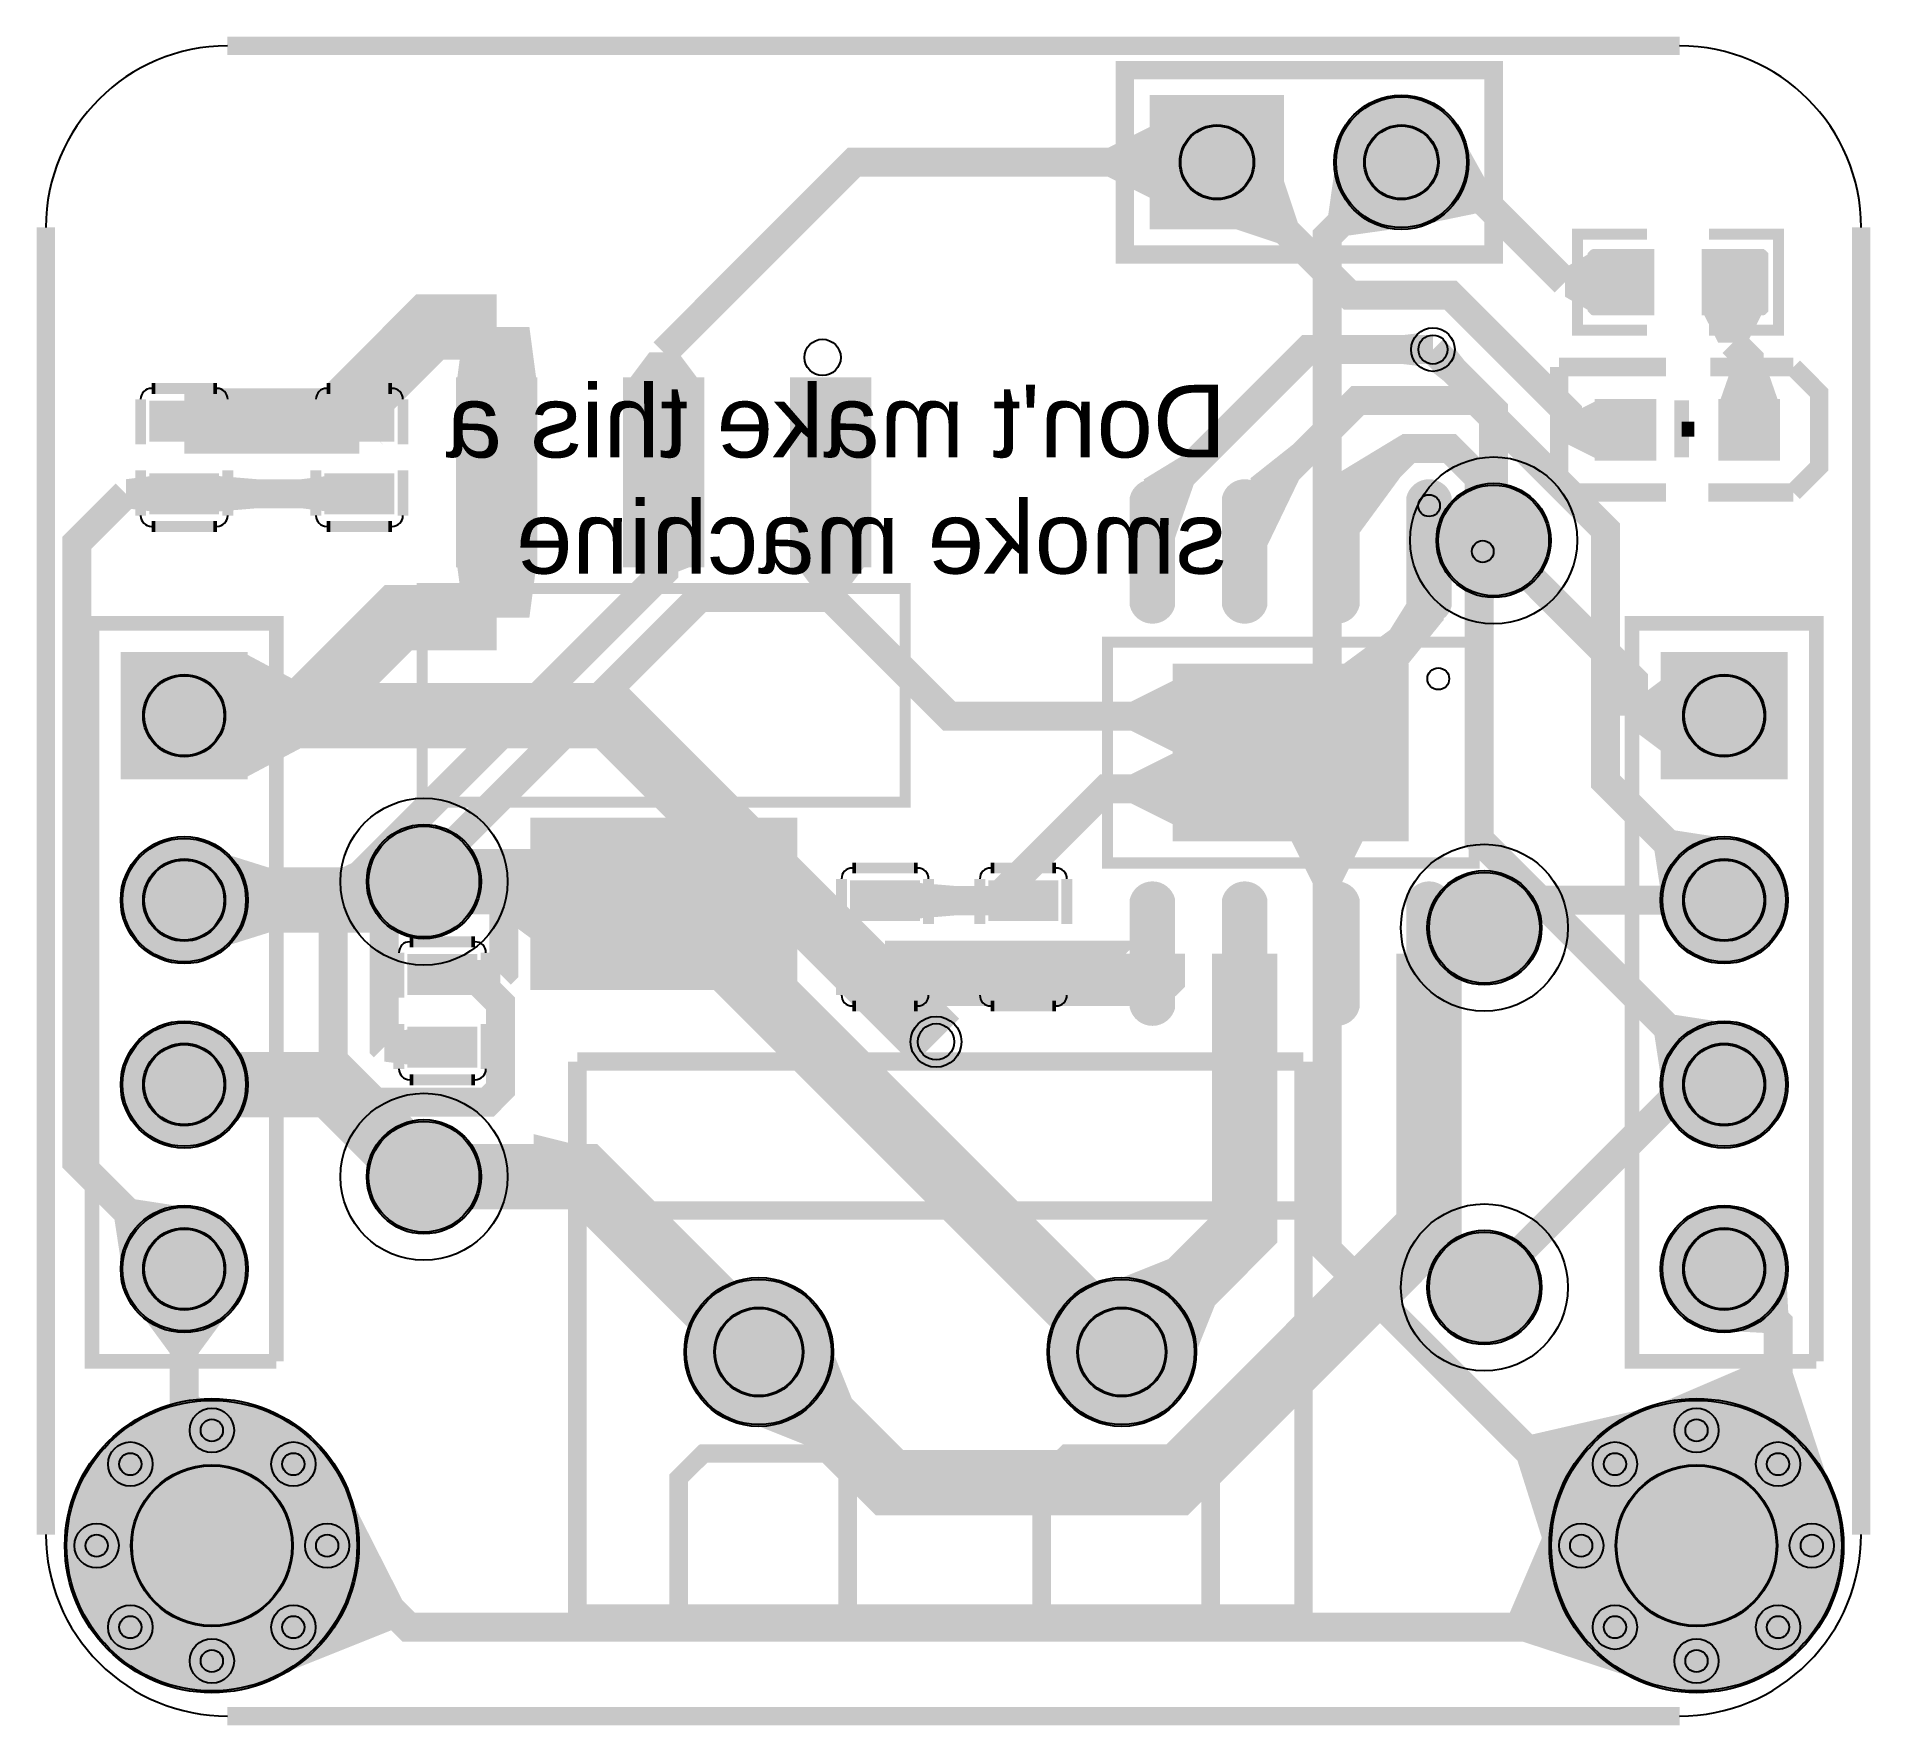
# Model space of a CAD drawing. Header units: millimetres. Extents: x -0.1 to 25.1, y -20.1 to 3.1.
import ezdxf

# ---------------------------------------------------------------- set-up
doc = ezdxf.new("R2010")
doc.units = ezdxf.units.MM
for name, color, linetype, true_color in [('BoardOutLine', 7, 'Continuous', 0xff00ff), ('BottomLayer', 7, 'Continuous', 0x0000ff), ('BottomPasteMaskLayer', 7, 'Continuous', 0x800000), ('BottomSilkLayer', 7, 'Continuous', 0x66cc33), ('BottomSolderMaskLayer', 7, 'Continuous', 0xaa00ff), ('Document', 7, 'Continuous', 0xffffff), ('Hole', 7, 'Continuous', 0x222222), ('Multi-Layer', 7, 'Continuous', 0xc0c0c0), ('TopLayer', 7, 'Continuous', 0xff0000), ('TopPasteMaskLayer', 7, 'Continuous', 0x808080), ('TopSilkLayer', 7, 'Continuous', 0xffcc00), ('TopSolderMaskLayer', 7, 'Continuous', 0x800080)]:
    doc.layers.add(name, color=color, linetype=linetype, true_color=true_color)
doc.styles.get("Standard").update_dxf_attribs({"font": 'arial.ttf'})

msp = doc.modelspace()

# ---------------------------------------------------------------- hatches: boundary and pattern name
at = {"layer": 'BottomLayer'}
for points in [[(17.771, 1.453), (18.725, 0.499), (17.944, 0.389), (17.661, 0.672)], [(19.402, -1.163), (19.084, -1.481), (19.25, -1.612), (19.533, -1.329)], [(19.177, -3.81, 1), (20.701, -3.81, 1)], [(22.264, -6.723), (22.264, -5.723), (21.864, -6.023), (21.864, -6.423)], [(17.416, -6.029), (17.873, -6.029), (17.845, -5.816), (17.445, -5.816)], [(16.416, -6.432), (16.873, -6.432), (16.845, -6.646), (16.445, -6.646)], [(16.416, -7.029), (16.873, -7.029), (16.845, -6.816), (16.445, -6.816)], [(17.416, -7.432), (17.873, -7.432), (17.845, -7.646), (17.445, -7.646)], [(4.445, -8.509, 1), (5.969, -8.509, 1)], [(4.858, -9.187), (4.578, -8.078), (4.088, -8.313), (4.315, -9.213)], [(2.467, -9.4), (2.467, -8.126), (3.062, -8.313), (3.062, -9.213)], [(19.05, -9.144, 1), (20.574, -9.144, 1)], [(4.445, -12.573, 1), (5.969, -12.573, 1)], [(19.05, -14.097, 1), (20.574, -14.097, 1)], [(23.061, -14.691), (23.962, -13.79), (23.997, -14.443), (23.714, -14.726)], [(2.542, -14.405), (1.268, -14.405), (1.705, -15), (2.105, -15)], [(24.645, -17.066), (21.912, -15.829), (23.656, -15.082), (24.056, -15.263)], [(3.507, -16.069), (0.562, -16.639), (1.668, -15.73), (2.142, -15.638)], [(2.305, -15.761), (1.982, -16.084), (1.851, -15.913), (2.134, -15.63)], [(22.33, -15.694), (20.84, -18.298), (20.267, -16.481), (20.472, -16.121)], [(23.627, -16.328), (24.085, -16.328), (24.056, -16.115), (23.656, -16.115)], [(3.713, -16.511), (3.39, -16.834), (3.561, -16.965), (3.844, -16.682)], [(21.629, -16.834), (21.306, -16.511), (21.175, -16.682), (21.458, -16.965)], [(0.934, -16.732), (1.392, -16.732), (1.363, -16.945), (0.963, -16.945)], [(23.627, -16.732), (24.085, -16.732), (24.056, -16.945), (23.656, -16.945)], [(1.002, -17.672), (0.679, -17.349), (0.85, -17.218), (1.133, -17.501)], [(3.645, -17.451), (4.103, -17.451), (4.074, -17.238), (3.674, -17.238)], [(20.916, -17.451), (21.374, -17.451), (21.345, -17.238), (20.945, -17.238)], [(24.34, -17.349), (24.017, -17.672), (23.886, -17.501), (24.169, -17.218)], [(3.645, -17.855), (4.103, -17.855), (4.074, -18.068), (3.674, -18.068)], [(20.916, -17.855), (21.374, -17.855), (21.345, -18.068), (20.945, -18.068)], [(24.092, -17.855), (24.55, -17.855), (24.521, -18.068), (24.121, -18.068)], [(3.713, -18.795), (3.39, -18.472), (3.561, -18.341), (3.844, -18.624)], [(21.629, -18.472), (21.306, -18.795), (21.175, -18.624), (21.458, -18.341)], [(24.16, -18.795), (23.837, -18.472), (24.008, -18.341), (24.291, -18.624)]]:
    msp.add_hatch(color=256, dxfattribs=at).paths.add_polyline_path(points)
at = {"layer": 'BottomPasteMaskLayer'}
for points in [[(19.177, -3.81, 1), (20.701, -3.81, 1)], [(4.445, -8.509, 1), (5.969, -8.509, 1)], [(19.05, -9.144, 1), (20.574, -9.144, 1)], [(4.445, -12.573, 1), (5.969, -12.573, 1)], [(19.05, -14.097, 1), (20.574, -14.097, 1)]]:
    msp.add_hatch(color=256, dxfattribs=at).paths.add_polyline_path(points)
at = {"layer": 'BottomSolderMaskLayer'}
for points in [[(15.204, 2.322), (17.054, 2.322), (17.054, 0.472), (15.204, 0.472)], [(17.744, 1.397, 1), (19.594, 1.397, 1)], [(19.152, -3.81, 1), (20.726, -3.81, 1)], [(2.78, -5.348), (2.78, -7.098), (1.03, -7.098), (1.03, -5.348)], [(23.989, -5.348), (23.989, -7.098), (22.239, -7.098), (22.239, -5.348)], [(4.42, -8.509, 1), (5.994, -8.509, 1)], [(1.03, -8.763, 1), (2.78, -8.763, 1)], [(22.239, -8.763, 1), (23.989, -8.763, 1)], [(19.025, -9.144, 1), (20.599, -9.144, 1)], [(1.03, -11.303, 1), (2.78, -11.303, 1)], [(22.239, -11.303, 1), (23.989, -11.303, 1)], [(4.42, -12.573, 1), (5.994, -12.573, 1)], [(1.03, -13.843, 1), (2.78, -13.843, 1)], [(22.239, -13.843, 1), (23.989, -13.843, 1)], [(19.025, -14.097, 1), (20.599, -14.097, 1)], [(8.794, -14.986, 1), (10.845, -14.986, 1)], [(13.794, -14.986, 1), (15.845, -14.986, 1)], [(0.261, -17.653, 1), (4.311, -17.653, 1)], [(20.708, -17.653, 1), (24.758, -17.653, 1)], [(1.981, -16.065, 1), (2.591, -16.065, 1)], [(22.428, -16.065, 1), (23.038, -16.065, 1)], [(0.858, -16.53, 1), (1.468, -16.53, 1)], [(3.104, -16.53, 1), (3.714, -16.53, 1)], [(21.305, -16.53, 1), (21.915, -16.53, 1)], [(23.551, -16.53, 1), (24.161, -16.53, 1)], [(0.393, -17.653, 1), (1.003, -17.653, 1)], [(3.569, -17.653, 1), (4.179, -17.653, 1)], [(20.84, -17.653, 1), (21.45, -17.653, 1)], [(24.016, -17.653, 1), (24.626, -17.653, 1)], [(0.858, -18.776, 1), (1.468, -18.776, 1)], [(3.104, -18.776, 1), (3.714, -18.776, 1)], [(21.305, -18.776, 1), (21.915, -18.776, 1)], [(23.551, -18.776, 1), (24.161, -18.776, 1)], [(1.981, -19.241, 1), (2.591, -19.241, 1)], [(22.428, -19.241, 1), (23.038, -19.241, 1)]]:
    msp.add_hatch(color=256, dxfattribs=at).paths.add_polyline_path(points)
at = {"layer": 'Document'}
for points in [[(21.67, -2.011), (21.67, -2.671), (21.518, -2.671), (21.518, -2.011)], [(21.946, -2.388), (21.285, -2.388), (21.285, -2.235), (21.946, -2.235)], [(23.799, -2.336), (23.139, -2.336), (23.139, -2.183), (23.799, -2.183)], [(7.319, -12.636), (6.719, -12.786), (6.719, -11.986), (7.319, -12.136)], [(11.089, -18.669), (11.089, -16.637), (10.835, -16.383), (8.93, -16.383), (8.676, -16.637), (8.676, -18.669), (8.803, -18.669), (8.803, -16.764), (9.057, -16.51), (10.708, -16.51), (10.962, -16.764), (10.962, -18.669)], [(16.089, -18.669), (16.089, -16.637), (15.835, -16.383), (13.93, -16.383), (13.676, -16.637), (13.676, -18.669), (13.803, -18.669), (13.803, -16.764), (14.057, -16.51), (15.708, -16.51), (15.962, -16.764), (15.962, -18.669)]]:
    msp.add_hatch(color=256, dxfattribs=at).paths.add_polyline_path(points)
at = {"layer": 'Multi-Layer'}
for points in [[(15.229, 2.297), (17.029, 2.297), (17.029, 0.497), (15.229, 0.497)], [(17.769, 1.397, 1), (19.569, 1.397, 1)], [(2.755, -5.373), (2.755, -7.073), (1.055, -7.073), (1.055, -5.373)], [(23.964, -5.373), (23.964, -7.073), (22.264, -7.073), (22.264, -5.373)], [(1.055, -8.763, 1), (2.755, -8.763, 1)], [(22.264, -8.763, 1), (23.964, -8.763, 1)], [(1.055, -11.303, 1), (2.755, -11.303, 1)], [(22.264, -11.303, 1), (23.964, -11.303, 1)], [(1.055, -13.843, 1), (2.755, -13.843, 1)], [(22.264, -13.843, 1), (23.964, -13.843, 1)], [(8.819, -14.986, 1), (10.819, -14.986, 1)], [(13.819, -14.986, 1), (15.819, -14.986, 1)], [(0.286, -17.653, 1), (4.286, -17.653, 1)], [(20.733, -17.653, 1), (24.733, -17.653, 1)], [(1.981, -16.065, 1), (2.591, -16.065, 1)], [(22.428, -16.065, 1), (23.038, -16.065, 1)], [(0.858, -16.53, 1), (1.468, -16.53, 1)], [(3.104, -16.53, 1), (3.714, -16.53, 1)], [(21.305, -16.53, 1), (21.915, -16.53, 1)], [(23.551, -16.53, 1), (24.161, -16.53, 1)], [(0.393, -17.653, 1), (1.003, -17.653, 1)], [(3.569, -17.653, 1), (4.179, -17.653, 1)], [(20.84, -17.653, 1), (21.45, -17.653, 1)], [(24.016, -17.653, 1), (24.626, -17.653, 1)], [(0.858, -18.776, 1), (1.468, -18.776, 1)], [(3.104, -18.776, 1), (3.714, -18.776, 1)], [(21.305, -18.776, 1), (21.915, -18.776, 1)], [(23.551, -18.776, 1), (24.161, -18.776, 1)], [(1.981, -19.241, 1), (2.591, -19.241, 1)], [(22.428, -19.241, 1), (23.038, -19.241, 1)]]:
    msp.add_hatch(color=256, dxfattribs=at).paths.add_polyline_path(points)
at = {"layer": 'TopLayer'}
for points in [[(15.229, 0.897), (15.229, 1.897), (14.629, 1.597), (14.629, 1.197)], [(19.492, 1.762), (18.928, 0.535), (19.693, 0.692), (19.871, 1.079)], [(17.029, 1.204), (16.322, 0.497), (16.958, 0.285), (17.241, 0.568)], [(21.322, 0.178), (21.322, -0.686), (20.922, -0.454), (20.922, -0.054)], [(22.129, -0.686), (22.129, 0.178), (21.323, 0.178), (21.323, -0.686)], [(22.829, -0.686), (22.829, 0.178), (23.635, 0.178), (23.635, -0.686)], [(23.636, -0.686), (22.829, -0.686), (23.032, -1.087), (23.432, -1.087)], [(5.659, -1.622), (6.759, -1.622), (6.659, -0.871), (5.759, -0.871)], [(18.904, -1.407), (18.904, -0.957), (18.694, -0.982), (18.694, -1.382)], [(8.009, -1.622), (9.009, -1.622), (8.709, -1.222), (8.309, -1.222)], [(23.057, -1.886), (23.857, -1.886), (23.657, -1.311), (23.257, -1.311)], [(5.659, -4.122), (5.659, -1.622), (6.759, -1.622), (6.759, -4.122)], [(7.959, -4.122), (7.959, -1.622), (9.059, -1.622), (9.059, -4.122)], [(10.259, -4.122), (10.259, -1.622), (11.359, -1.622), (11.359, -4.122)], [(2.305, -1.917), (2.305, -2.417), (1.505, -2.417), (1.505, -1.917)], [(3.918, -2.417), (3.918, -1.917), (4.718, -1.917), (4.718, -2.417)], [(21.355, -2.686), (21.355, -1.886), (20.955, -2.086), (20.955, -2.486)], [(22.155, -1.886), (22.155, -2.686), (21.355, -2.686), (21.355, -1.886)], [(23.857, -1.886), (23.857, -2.686), (23.057, -2.686), (23.057, -1.886)], [(16.589, -2.954), (16.797, -3.932), (17.26, -2.972), (17.187, -2.48)], [(17.639, -2.98), (18.067, -3.74), (18.667, -2.922), (18.667, -2.357)], [(15.118, -2.97), (15.527, -3.844), (15.807, -3.044), (15.623, -2.662)], [(1.505, -3.417), (1.505, -2.917), (1.104, -2.967), (1.104, -3.367)], [(2.305, -2.917), (2.305, -3.417), (1.505, -3.417), (1.505, -2.917)], [(2.305, -2.917), (2.305, -3.417), (2.905, -3.367), (2.905, -2.967)], [(3.918, -3.417), (3.918, -2.917), (3.517, -2.967), (3.517, -3.367)], [(3.918, -3.417), (3.918, -2.917), (4.718, -2.917), (4.718, -3.417)], [(15.527, -4.694, -0.785398), (14.953, -4.694), (14.953, -3.23, -0.785398), (15.527, -3.23)], [(16.797, -4.694, -0.785398), (16.223, -4.694), (16.223, -3.23, -0.785398), (16.797, -3.23)], [(18.067, -4.694, -0.785398), (17.493, -4.694), (17.493, -3.23, -0.785398), (18.067, -3.23)], [(19.337, -4.694, -0.785398), (18.763, -4.694), (18.763, -3.23, -0.785398), (19.337, -3.23)], [(6.759, -4.122), (5.659, -4.122), (5.759, -4.873), (6.659, -4.873)], [(9.009, -4.122), (8.009, -4.122), (8.309, -4.239), (8.709, -4.239)], [(11.309, -4.122), (10.309, -4.122), (10.609, -4.523), (11.009, -4.523)], [(19.332, -4.748), (18.763, -4.639), (18.445, -5.148), (18.8, -5.359)], [(17.845, -5.531), (18.745, -5.531), (19.228, -4.931), (18.662, -4.931)], [(2.755, -5.373), (2.755, -7.073), (3.506, -6.673), (3.506, -5.773)], [(18.745, -7.931), (15.545, -7.931), (15.545, -5.531), (18.745, -5.531)], [(15.545, -6.731), (15.545, -5.731), (14.945, -6.031), (14.945, -6.431)], [(17.949, -6.25), (17.626, -5.927), (17.797, -5.796), (18.08, -6.079)], [(16.443, -6.459), (16.443, -6.002), (16.23, -6.031), (16.23, -6.431)], [(16.846, -6.459), (16.846, -6.002), (17.06, -6.031), (17.06, -6.431)], [(17.443, -6.459), (17.443, -6.002), (17.23, -6.031), (17.23, -6.431)], [(15.545, -7.731), (15.545, -6.731), (14.945, -7.031), (14.945, -7.431)], [(16.443, -7.459), (16.443, -7.002), (16.23, -7.031), (16.23, -7.431)], [(16.846, -7.459), (16.846, -7.002), (17.06, -7.031), (17.06, -7.431)], [(17.443, -7.459), (17.443, -7.002), (17.23, -7.031), (17.23, -7.431)], [(17.416, -7.432), (17.873, -7.432), (17.845, -7.646), (17.445, -7.646)], [(6.709, -7.642), (10.309, -7.642), (10.309, -9.982), (6.709, -9.982)], [(22.266, -8.816), (23.167, -7.915), (22.437, -7.803), (22.154, -8.086)], [(18.145, -7.931), (17.145, -7.931), (17.445, -8.531), (17.845, -8.531)], [(6.709, -9.312), (6.709, -8.312), (6.308, -8.612), (6.308, -9.012)], [(11.157, -9.021), (11.157, -8.521), (11.957, -8.521), (11.957, -9.021)], [(11.957, -8.521), (11.957, -9.021), (12.557, -8.971), (12.557, -8.571)], [(13.062, -9.021), (13.062, -8.521), (13.061, -8.571), (13.061, -8.971)], [(13.862, -8.521), (13.862, -9.021), (13.062, -9.021), (13.062, -8.521)], [(15.527, -10.232, -0.785398), (14.953, -10.232), (14.953, -8.768, -0.785398), (15.527, -8.768)], [(16.797, -10.232, -0.785398), (16.223, -10.232), (16.223, -8.768, -0.785398), (16.797, -8.768)], [(18.067, -10.232, -0.785398), (17.493, -10.232), (17.493, -8.768, -0.785398), (18.067, -8.768)], [(19.337, -10.232, -0.785398), (18.763, -10.232), (18.763, -8.768, -0.785398), (19.337, -8.768)], [(5.861, -9.537), (5.861, -10.037), (5.061, -10.037), (5.061, -9.537)], [(5.861, -9.537), (5.861, -10.037), (5.861, -9.987), (5.861, -9.587)], [(11.157, -10.021), (11.157, -9.521), (11.957, -9.521), (11.957, -10.021)], [(13.862, -9.521), (13.862, -10.021), (13.062, -10.021), (13.062, -9.521)], [(22.266, -11.356), (23.167, -10.455), (22.437, -10.343), (22.154, -10.626)], [(5.061, -11.037), (5.061, -10.537), (4.66, -10.587), (4.66, -10.987)], [(5.861, -10.537), (5.861, -11.037), (5.061, -11.037), (5.061, -10.537)], [(1.057, -13.896), (1.958, -12.995), (1.228, -12.883), (0.945, -13.166)], [(14.757, -13.988), (15.817, -15.049), (16.1, -14.342), (15.464, -13.705)], [(9.757, -15.984), (10.817, -14.923), (11.1, -15.63), (10.464, -16.267)], [(2.305, -16.369), (1.982, -16.046), (1.851, -16.217), (2.134, -16.5)], [(2.59, -16.046), (2.267, -16.369), (2.438, -16.5), (2.721, -16.217)], [(22.752, -16.369), (22.429, -16.046), (22.298, -16.217), (22.581, -16.5)], [(1.365, -16.759), (1.365, -16.301), (1.578, -16.33), (1.578, -16.73)], [(3.207, -16.759), (3.207, -16.301), (2.994, -16.33), (2.994, -16.73)], [(21.812, -16.759), (21.812, -16.301), (22.025, -16.33), (22.025, -16.73)], [(4.053, -16.716), (2.995, -19.523), (4.757, -18.818), (4.911, -18.408)], [(22.146, -19.565), (20.909, -16.832), (20.162, -18.576), (20.343, -18.976)], [(3.672, -17.882), (3.672, -17.424), (3.459, -17.453), (3.459, -17.853)], [(21.347, -17.882), (21.347, -17.424), (21.56, -17.453), (21.56, -17.853)], [(4.178, -17.634), (3.855, -17.957), (4.026, -18.088), (4.309, -17.805)], [(1.365, -19.005), (1.365, -18.547), (1.578, -18.576), (1.578, -18.976)], [(3.207, -19.005), (3.207, -18.547), (2.994, -18.576), (2.994, -18.976)], [(21.408, -19.005), (21.408, -18.547), (21.195, -18.576), (21.195, -18.976)], [(21.812, -19.005), (21.812, -18.547), (22.025, -18.576), (22.025, -18.976)], [(23.654, -19.005), (23.654, -18.547), (23.441, -18.576), (23.441, -18.976)], [(2.305, -18.937), (1.982, -19.26), (1.851, -19.089), (2.134, -18.806)], [(2.59, -19.26), (2.267, -18.937), (2.438, -18.806), (2.721, -19.089)], [(22.752, -18.937), (22.429, -19.26), (22.298, -19.089), (22.581, -18.806)], [(23.037, -19.26), (22.714, -18.937), (22.885, -18.806), (23.168, -19.089)]]:
    msp.add_hatch(color=256, dxfattribs=at).paths.add_polyline_path(points)
at = {"layer": 'TopPasteMaskLayer'}
for points in [[(22.124, 0.146), (22.124, -0.082), (21.744, -0.082), (21.744, -0.412), (22.124, -0.412), (22.124, -0.654), (22.074, -0.704), (21.284, -0.704), (21.234, -0.654), (21.234, 0.146), (21.284, 0.196), (22.074, 0.196)], [(23.674, 0.196), (22.874, 0.196), (22.824, 0.146), (22.824, -0.082), (23.194, -0.082), (23.194, -0.412), (22.824, -0.412), (22.824, -0.654), (22.874, -0.704), (23.674, -0.704), (23.724, -0.654), (23.724, 0.146)], [(5.659, -4.122), (5.659, -1.622), (6.759, -1.622), (6.759, -4.122)], [(7.959, -4.122), (7.959, -1.622), (9.059, -1.622), (9.059, -4.122)], [(10.259, -4.122), (10.259, -1.622), (11.359, -1.622), (11.359, -4.122)], [(2.305, -1.917), (2.305, -2.417), (1.505, -2.417), (1.505, -1.917)], [(3.918, -2.417), (3.918, -1.917), (4.718, -1.917), (4.718, -2.417)], [(22.155, -1.886), (22.155, -2.686), (21.355, -2.686), (21.355, -1.886)], [(23.857, -1.886), (23.857, -2.686), (23.057, -2.686), (23.057, -1.886)], [(2.305, -2.917), (2.305, -3.417), (1.505, -3.417), (1.505, -2.917)], [(3.918, -3.417), (3.918, -2.917), (4.718, -2.917), (4.718, -3.417)], [(15.527, -4.694, -0.785398), (14.953, -4.694), (14.953, -3.23, -0.785398), (15.527, -3.23)], [(16.797, -4.694, -0.785398), (16.223, -4.694), (16.223, -3.23, -0.785398), (16.797, -3.23)], [(18.067, -4.694, -0.785398), (17.493, -4.694), (17.493, -3.23, -0.785398), (18.067, -3.23)], [(19.337, -4.694, -0.785398), (18.763, -4.694), (18.763, -3.23, -0.785398), (19.337, -3.23)], [(18.745, -7.931), (15.545, -7.931), (15.545, -5.531), (18.745, -5.531)], [(6.709, -7.642), (10.309, -7.642), (10.309, -9.982), (6.709, -9.982)], [(11.157, -9.021), (11.157, -8.521), (11.957, -8.521), (11.957, -9.021)], [(13.862, -8.521), (13.862, -9.021), (13.062, -9.021), (13.062, -8.521)], [(15.527, -10.232, -0.785398), (14.953, -10.232), (14.953, -8.768, -0.785398), (15.527, -8.768)], [(16.797, -10.232, -0.785398), (16.223, -10.232), (16.223, -8.768, -0.785398), (16.797, -8.768)], [(18.067, -10.232, -0.785398), (17.493, -10.232), (17.493, -8.768, -0.785398), (18.067, -8.768)], [(19.337, -10.232, -0.785398), (18.763, -10.232), (18.763, -8.768, -0.785398), (19.337, -8.768)], [(5.861, -9.537), (5.861, -10.037), (5.061, -10.037), (5.061, -9.537)], [(11.157, -10.021), (11.157, -9.521), (11.957, -9.521), (11.957, -10.021)], [(13.862, -9.521), (13.862, -10.021), (13.062, -10.021), (13.062, -9.521)], [(5.861, -10.537), (5.861, -11.037), (5.061, -11.037), (5.061, -10.537)]]:
    msp.add_hatch(color=256, dxfattribs=at).paths.add_polyline_path(points)
at = {"layer": 'TopSilkLayer'}
msp.add_hatch(color=256, dxfattribs=at).paths.add_polyline_path([(7.319, -12.636), (6.719, -12.786), (6.719, -11.986), (7.319, -12.136)])
at = {"layer": 'TopSolderMaskLayer'}
for points in [[(15.204, 2.322), (17.054, 2.322), (17.054, 0.472), (15.204, 0.472)], [(17.744, 1.397, 1), (19.594, 1.397, 1)], [(22.154, -0.711), (22.154, 0.203), (21.297, 0.203), (21.297, -0.711)], [(22.804, -0.711), (22.804, 0.203), (23.661, 0.203), (23.661, -0.711)], [(5.648, -4.18), (5.648, -1.564), (6.77, -1.564), (6.77, -4.18)], [(7.948, -4.18), (7.948, -1.564), (9.07, -1.564), (9.07, -4.18)], [(10.248, -4.18), (10.248, -1.564), (11.37, -1.564), (11.37, -4.18)], [(2.386, -1.885), (2.386, -2.449), (1.423, -2.449), (1.423, -1.885)], [(3.836, -2.449), (3.836, -1.885), (4.799, -1.885), (4.799, -2.449)], [(22.18, -1.861), (22.18, -2.711), (21.33, -2.711), (21.33, -1.861)], [(23.882, -1.861), (23.882, -2.711), (23.032, -2.711), (23.032, -1.861)], [(2.386, -2.885), (2.386, -3.449), (1.423, -3.449), (1.423, -2.885)], [(3.836, -3.449), (3.836, -2.885), (4.799, -2.885), (4.799, -3.449)], [(15.552, -4.712, -0.785398), (14.928, -4.712), (14.928, -3.212, -0.785398), (15.552, -3.212)], [(16.822, -4.712, -0.785398), (16.198, -4.712), (16.198, -3.212, -0.785398), (16.822, -3.212)], [(18.092, -4.712, -0.785398), (17.468, -4.712), (17.468, -3.212, -0.785398), (18.092, -3.212)], [(19.362, -4.712, -0.785398), (18.738, -4.712), (18.738, -3.212, -0.785398), (19.362, -3.212)], [(2.78, -5.348), (2.78, -7.098), (1.03, -7.098), (1.03, -5.348)], [(18.77, -7.956), (15.52, -7.956), (15.52, -5.506), (18.77, -5.506)], [(23.989, -5.348), (23.989, -7.098), (22.239, -7.098), (22.239, -5.348)], [(6.67, -7.626), (10.348, -7.626), (10.348, -9.999), (6.67, -9.999)], [(1.03, -8.763, 1), (2.78, -8.763, 1)], [(22.239, -8.763, 1), (23.989, -8.763, 1)], [(11.076, -9.053), (11.076, -8.489), (12.038, -8.489), (12.038, -9.053)], [(13.943, -8.489), (13.943, -9.053), (12.98, -9.053), (12.98, -8.489)], [(15.552, -10.25, -0.785398), (14.928, -10.25), (14.928, -8.75, -0.785398), (15.552, -8.75)], [(16.822, -10.25, -0.785398), (16.198, -10.25), (16.198, -8.75, -0.785398), (16.822, -8.75)], [(18.092, -10.25, -0.785398), (17.468, -10.25), (17.468, -8.75, -0.785398), (18.092, -8.75)], [(19.362, -10.25, -0.785398), (18.738, -10.25), (18.738, -8.75, -0.785398), (19.362, -8.75)], [(5.942, -9.505), (5.942, -10.069), (4.979, -10.069), (4.979, -9.505)], [(11.076, -10.053), (11.076, -9.489), (12.038, -9.489), (12.038, -10.053)], [(13.943, -9.489), (13.943, -10.053), (12.98, -10.053), (12.98, -9.489)], [(1.03, -11.303, 1), (2.78, -11.303, 1)], [(5.942, -10.505), (5.942, -11.069), (4.979, -11.069), (4.979, -10.505)], [(22.239, -11.303, 1), (23.989, -11.303, 1)], [(1.03, -13.843, 1), (2.78, -13.843, 1)], [(22.239, -13.843, 1), (23.989, -13.843, 1)], [(8.794, -14.986, 1), (10.845, -14.986, 1)], [(13.794, -14.986, 1), (15.845, -14.986, 1)], [(0.261, -17.653, 1), (4.311, -17.653, 1)], [(20.708, -17.653, 1), (24.758, -17.653, 1)], [(1.981, -16.065, 1), (2.591, -16.065, 1)], [(22.428, -16.065, 1), (23.038, -16.065, 1)], [(0.858, -16.53, 1), (1.468, -16.53, 1)], [(3.104, -16.53, 1), (3.714, -16.53, 1)], [(21.305, -16.53, 1), (21.915, -16.53, 1)], [(23.551, -16.53, 1), (24.161, -16.53, 1)], [(0.393, -17.653, 1), (1.003, -17.653, 1)], [(3.569, -17.653, 1), (4.179, -17.653, 1)], [(20.84, -17.653, 1), (21.45, -17.653, 1)], [(24.016, -17.653, 1), (24.626, -17.653, 1)], [(0.858, -18.776, 1), (1.468, -18.776, 1)], [(3.104, -18.776, 1), (3.714, -18.776, 1)], [(21.305, -18.776, 1), (21.915, -18.776, 1)], [(23.551, -18.776, 1), (24.161, -18.776, 1)], [(1.981, -19.241, 1), (2.591, -19.241, 1)], [(22.428, -19.241, 1), (23.038, -19.241, 1)]]:
    msp.add_hatch(color=256, dxfattribs=at).paths.add_polyline_path(points)

# ---------------------------------------------------------------- linework, layer by layer
at = {"layer": 'BoardOutLine', "const_width": 0.254}
for points in [[(2.5, 3), (22.5, 3)], [(0, -17.5), (0, 0.5)], [(25, 0.5), (25, -17.5)], [(22.5, -20), (2.5, -20)]]:
    msp.add_lwpolyline(points, dxfattribs=at)
at = {"layer": 'BoardOutLine'}
for centre, start, end in [((2.5, 0.5), 90, 180), ((22.5, 0.5), 360, 90), ((2.5, -17.5), 179.9994, 270), ((22.5, -17.5), 270, 0.0006)]:
    msp.add_arc(centre, 2.5, start, end, dxfattribs=at)
at = {"layer": 'BottomLayer'}
for points, const_width in [([(18.669, 1.397), (17.645, 0.373), (17.645, -6.231)], 0.4), ([(19.939, -3.81), (19.939, -2.018), (19.103, -1.182)], 0.4), ([(21.864, -6.223), (21.864, -5.735), (19.939, -3.81)], 0.4), ([(1.905, -6.223), (7.77, -6.223), (12.261, -10.714)], 0.9), ([(16.645, -6.231), (16.645, -7.231)], 0.4), ([(23.114, -6.223), (21.864, -6.223)], 0.4), ([(21.145, -16.995), (21.064, -16.995), (17.645, -13.576), (17.645, -7.231)], 0.4), ([(1.905, -8.763), (4.953, -8.763), (5.207, -8.509)], 0.9), ([(5.207, -8.509), (8.342, -8.509), (14.819, -14.986)], 0.9), ([(23.114, -8.763), (20.193, -8.763), (19.812, -9.144)], 0.4), ([(1.905, -11.303), (3.937, -11.303), (5.207, -12.573)], 0.9), ([(23.114, -11.303), (22.606, -11.303), (19.812, -14.097)], 0.4), ([(9.819, -14.986), (7.406, -12.573), (5.207, -12.573)], 0.9), ([(1.905, -13.843), (1.905, -15.684), (2.286, -16.065)], 0.4), ([(23.114, -13.843), (23.856, -14.585), (23.856, -16.53)], 0.4), ([(1.163, -16.53), (1.163, -17.188), (0.698, -17.653)], 0.4), ([(3.409, -16.53), (3.874, -16.995), (3.874, -17.653)], 0.4), ([(21.61, -16.53), (21.145, -16.995)], 0.4), ([(23.856, -16.53), (23.856, -17.188), (24.321, -17.653)], 0.4), ([(21.145, -16.995), (21.145, -17.653)], 0.4), ([(3.409, -18.776), (3.874, -18.311), (3.874, -17.653)], 0.4), ([(21.61, -18.776), (21.145, -18.311), (21.145, -17.653)], 0.4), ([(23.856, -18.776), (24.321, -18.311), (24.321, -17.653)], 0.4)]:
    msp.add_lwpolyline(points, dxfattribs=dict(at, const_width=const_width))
for centre in [(19.939, -3.81), (5.207, -8.509), (19.812, -9.144), (5.207, -12.573), (19.812, -14.097)]:
    msp.add_circle(centre, 0.762, dxfattribs=at)
at = {"layer": 'BottomPasteMaskLayer'}
for centre in [(19.939, -3.81), (5.207, -8.509), (19.812, -9.144), (5.207, -12.573), (19.812, -14.097)]:
    msp.add_circle(centre, 0.762, dxfattribs=at)
at = {"layer": 'BottomSilkLayer'}
for centre in [(19.939, -3.81), (5.207, -8.509), (19.812, -9.144), (5.207, -12.573), (19.812, -14.097)]:
    msp.add_circle(centre, 1.15, dxfattribs=at)
at = {"layer": 'BottomSolderMaskLayer'}
for centre, radius in [((18.669, 1.397), 0.925), ((16.129, 1.397), 0.514), ((18.669, 1.397), 0.514), ((19.939, -3.81), 0.787), ((1.905, -6.223), 0.566), ((23.114, -6.223), 0.566), ((5.207, -8.509), 0.787), ((1.905, -8.763), 0.875), ((23.114, -8.763), 0.875), ((1.905, -8.763), 0.566), ((23.114, -8.763), 0.566), ((19.812, -9.144), 0.787), ((1.905, -11.303), 0.875), ((23.114, -11.303), 0.875), ((1.905, -11.303), 0.566), ((23.114, -11.303), 0.566), ((5.207, -12.573), 0.787), ((1.905, -13.843), 0.875), ((23.114, -13.843), 0.875), ((1.905, -13.843), 0.566), ((19.812, -14.097), 0.787), ((23.114, -13.843), 0.566), ((9.819, -14.986), 1.025), ((14.819, -14.986), 1.025), ((9.819, -14.986), 0.615), ((14.819, -14.986), 0.615), ((2.286, -17.653), 2.025), ((22.733, -17.653), 2.025), ((2.286, -16.065), 0.305), ((22.733, -16.065), 0.305), ((2.286, -16.065), 0.153), ((22.733, -16.065), 0.153), ((1.163, -16.53), 0.305), ((1.163, -16.53), 0.153), ((3.409, -16.53), 0.305), ((3.409, -16.53), 0.153), ((21.61, -16.53), 0.305), ((21.61, -16.53), 0.153), ((23.856, -16.53), 0.305), ((23.856, -16.53), 0.153), ((2.286, -17.653), 1.114), ((22.733, -17.653), 1.114), ((0.698, -17.653), 0.305), ((3.874, -17.653), 0.305), ((21.145, -17.653), 0.305), ((24.321, -17.653), 0.305), ((0.698, -17.653), 0.153), ((3.874, -17.653), 0.153), ((21.145, -17.653), 0.153), ((24.321, -17.653), 0.153), ((1.163, -18.776), 0.305), ((1.163, -18.776), 0.153), ((3.409, -18.776), 0.305), ((3.409, -18.776), 0.153), ((21.61, -18.776), 0.305), ((21.61, -18.776), 0.153), ((23.856, -18.776), 0.305), ((23.856, -18.776), 0.153), ((2.286, -19.241), 0.305), ((22.733, -19.241), 0.305), ((2.286, -19.241), 0.153), ((22.733, -19.241), 0.153)]:
    msp.add_circle(centre, radius, dxfattribs=at)
at = {"layer": 'Document'}
for centre, radius in [((10.697, -1.29), 0.25), ((19.05, -3.331), 0.15)]:
    msp.add_circle(centre, radius, dxfattribs=at)
at = {"layer": 'Hole'}
for centre, radius in [((19.103, -1.182), 0.2), ((12.26, -10.714), 0.25)]:
    msp.add_circle(centre, radius, dxfattribs=at)
at = {"layer": 'Multi-Layer'}
for centre, radius in [((18.669, 1.397), 0.9), ((16.129, 1.397), 0.5), ((18.669, 1.397), 0.5), ((19.103, -1.182), 0.3), ((1.905, -6.223), 0.55), ((23.114, -6.223), 0.55), ((1.905, -8.763), 0.85), ((23.114, -8.763), 0.85), ((1.905, -8.763), 0.55), ((23.114, -8.763), 0.55), ((1.905, -11.303), 0.85), ((12.26, -10.714), 0.35), ((23.114, -11.303), 0.85), ((1.905, -11.303), 0.55), ((23.114, -11.303), 0.55), ((1.905, -13.843), 0.85), ((23.114, -13.843), 0.85), ((1.905, -13.843), 0.55), ((23.114, -13.843), 0.55), ((9.819, -14.986), 1), ((14.819, -14.986), 1), ((9.819, -14.986), 0.6), ((14.819, -14.986), 0.6), ((2.286, -17.653), 2), ((22.733, -17.653), 2), ((2.286, -16.065), 0.305), ((22.733, -16.065), 0.305), ((2.286, -16.065), 0.153), ((22.733, -16.065), 0.153), ((1.163, -16.53), 0.305), ((1.163, -16.53), 0.153), ((3.409, -16.53), 0.305), ((3.409, -16.53), 0.153), ((21.61, -16.53), 0.305), ((21.61, -16.53), 0.153), ((23.856, -16.53), 0.305), ((23.856, -16.53), 0.153), ((2.286, -17.653), 1.1), ((22.733, -17.653), 1.1), ((0.698, -17.653), 0.305), ((3.874, -17.653), 0.305), ((21.145, -17.653), 0.305), ((24.321, -17.653), 0.305), ((0.698, -17.653), 0.153), ((3.874, -17.653), 0.153), ((21.145, -17.653), 0.153), ((24.321, -17.653), 0.153), ((1.163, -18.776), 0.305), ((1.163, -18.776), 0.153), ((3.409, -18.776), 0.305), ((3.409, -18.776), 0.153), ((21.61, -18.776), 0.305), ((21.61, -18.776), 0.153), ((23.856, -18.776), 0.305), ((23.856, -18.776), 0.153), ((2.286, -19.241), 0.305), ((22.733, -19.241), 0.305), ((2.286, -19.241), 0.153), ((22.733, -19.241), 0.153)]:
    msp.add_circle(centre, radius, dxfattribs=at)
at = {"layer": 'TopLayer'}
for points, const_width in [([(8.509, -1.222), (11.128, 1.397), (16.129, 1.397)], 0.4), ([(20.955, -2.286), (20.955, -2.042), (19.345, -0.432), (17.958, -0.432), (16.129, 1.397)], 0.4), ([(20.922, -0.254), (19.271, 1.397), (18.669, 1.397)], 0.4), ([(21.725, -0.254), (20.922, -0.254)], 0.4), ([(23.233, -0.254), (23.233, -1.087)], 0.4), ([(6.21, -0.871), (5.288, -0.871), (4.318, -1.842), (4.318, -2.167)], 0.9), ([(6.21, -2.873), (6.21, -0.871)], 0.9), ([(19.103, -1.181), (17.386, -1.181), (15.24, -3.327), (15.24, -3.962)], 0.4), ([(23.457, -2.286), (23.457, -1.311), (23.233, -1.087)], 0.4), ([(8.509, -2.822), (8.509, -1.222)], 0.4), ([(1.905, -2.167), (2.855, -2.167)], 0.9), ([(4.318, -2.167), (2.855, -2.167), (2.855, -2.167)], 0.9), ([(4.319, -2.166), (4.318, -2.167)], 0.9), ([(16.51, -3.962), (16.51, -3.439), (18.067, -1.882), (19.7, -1.882), (21.478, -3.66), (21.478, -7.127), (23.114, -8.763)], 0.4), ([(21.755, -2.286), (20.955, -2.286)], 0.4), ([(6.209, -3.872), (6.209, -2.872)], 0.9), ([(17.78, -3.962), (17.78, -3.526), (18.766, -2.543), (19.334, -2.543), (19.738, -2.944), (19.738, -7.927), (23.114, -11.303)], 0.4), ([(5.86, -9.787), (6.261, -10.188), (6.261, -11.367), (6.083, -11.547), (4.465, -11.547), (3.955, -11.036), (3.955, -8.793), (8.509, -4.239), (8.509, -2.873)], 0.4), ([(8.509, -2.822), (8.509, -2.872)], 0.4), ([(10.808, -2.873), (10.808, -4.524)], 0.4), ([(1.104, -3.167), (0.427, -3.844), (0.427, -12.365), (1.905, -13.843)], 0.4), ([(1.905, -3.167), (1.105, -3.167)], 0.4), ([(3.518, -3.167), (3.518, -3.167), (1.905, -3.167)], 0.4), ([(4.318, -3.167), (3.518, -3.167)], 0.4), ([(6.21, -3.871), (6.21, -4.872)], 0.9), ([(19.05, -3.962), (19.05, -4.826), (17.645, -6.231)], 0.4), ([(6.209, -4.873), (4.856, -4.873), (3.506, -6.223)], 0.9), ([(10.809, -4.597), (9.003, -4.597), (4.659, -8.94), (4.659, -10.786), (4.66, -10.787)], 0.4), ([(16.645, -6.231), (12.443, -6.231), (10.808, -4.597)], 0.4), ([(10.809, -4.523), (10.809, -4.597)], 0.4), ([(1.905, -6.223), (3.505, -6.223)], 0.9), ([(16.645, -6.231), (17.645, -6.231)], 0.4), ([(17.145, -7.231), (17.145, -6.731)], 0.4), ([(13.061, -8.771), (14.602, -7.231), (16.645, -7.231)], 0.4), ([(16.645, -7.231), (17.145, -7.231)], 0.4), ([(17.145, -7.231), (17.645, -7.231)], 0.4), ([(17.645, -7.231), (17.645, -9.365), (17.78, -9.5)], 0.4), ([(11.557, -8.771), (12.662, -8.771), (12.662, -8.771)], 0.4), ([(13.061, -8.771), (12.661, -8.771)], 0.4), ([(13.462, -8.771), (13.061, -8.771)], 0.4), ([(6.308, -8.812), (6.308, -9.74), (6.261, -9.787)], 0.4), ([(8.509, -8.811), (6.309, -8.811)], 0.4), ([(19.05, -9.5), (19.05, -13.274), (15.54, -16.787), (11.62, -16.787), (9.82, -14.986)], 0.9), ([(16.51, -9.5), (16.51, -13.294), (14.818, -14.986)], 0.9), ([(15.24, -9.5), (15.24, -9.77), (15.239, -9.771)], 0.9), ([(11.557, -9.771), (12.507, -9.771)], 0.9), ([(11.557, -9.772), (11.557, -9.771)], 0.9), ([(11.557, -9.771), (11.557, -10.01), (12.261, -10.714)], 0.9), ([(13.462, -9.771), (12.507, -9.771), (12.507, -9.771)], 0.9), ([(13.462, -9.771), (15.24, -9.771)], 0.9), ([(5.461, -9.787), (5.86, -9.787)], 0.4), ([(5.861, -9.787), (6.261, -9.787)], 0.4), ([(5.461, -10.787), (4.661, -10.787)], 0.4), ([(1.163, -16.53), (1.821, -16.53), (2.286, -16.065)], 0.4), ([(3.409, -16.53), (2.751, -16.53), (2.286, -16.065)], 0.4), ([(21.61, -16.53), (22.268, -16.53), (22.733, -16.065)], 0.4), ([(3.874, -17.653), (2.286, -17.653)], 0.4), ([(3.874, -17.653), (4.997, -18.776), (21.61, -18.776)], 0.4), ([(21.145, -17.653), (22.733, -17.653)], 0.4), ([(2.286, -19.241), (1.821, -18.776), (1.163, -18.776)], 0.4), ([(3.409, -18.776), (2.751, -18.776), (2.286, -19.241)], 0.4), ([(21.61, -18.776), (22.268, -18.776), (22.733, -19.241)], 0.4), ([(23.856, -18.776), (23.198, -18.776), (22.733, -19.241)], 0.4)]:
    msp.add_lwpolyline(points, dxfattribs=dict(at, const_width=const_width))
at = {"layer": 'TopSilkLayer'}
for points, const_width in [([(14.859, 2.667), (19.939, 2.667), (19.939, 0.127), (14.859, 0.127), (14.859, 2.667)], 0.254), ([(11.835, -7.413), (5.183, -7.413), (5.183, -4.471), (11.835, -4.471), (11.835, -7.413)], 0.152), ([(19.671, -5.21), (19.671, -8.252), (14.619, -8.252), (14.619, -5.21), (19.671, -5.21)], 0.152)]:
    msp.add_lwpolyline(points, close=True, dxfattribs=dict(at, const_width=const_width))
for points, const_width in [([(22.053, -0.915), (21.094, -0.915), (21.094, 0.407), (22.053, 0.407)], 0.152), ([(22.905, -0.915), (23.864, -0.915), (23.864, 0.407), (22.905, 0.407)], 0.152), ([(20.841, -1.422), (20.841, -3.15)], 0.254), ([(20.841, -1.422), (22.314, -1.422)], 0.254), ([(22.923, -1.422), (24.067, -1.422)], 0.254), ([(24.067, -1.422), (24.422, -1.778), (24.422, -2.794), (24.067, -3.15)], 0.254), ([(1.455, -1.717), (1.505, -1.717)], 0.15), ([(2.305, -1.717), (1.505, -1.717)], 0.15), ([(2.355, -1.717), (2.305, -1.717)], 0.15), ([(3.868, -1.717), (3.918, -1.717)], 0.15), ([(3.918, -1.717), (4.718, -1.717)], 0.15), ([(4.768, -1.717), (4.718, -1.717)], 0.15), ([(1.305, -2.487), (1.305, -1.867)], 0.15), ([(2.505, -2.487), (2.505, -1.867)], 0.15), ([(3.718, -2.487), (3.718, -1.867)], 0.15), ([(4.918, -2.487), (4.918, -1.867)], 0.15), ([(22.53, -1.88), (22.53, -2.667)], 0.203), ([(22.53, -2.278), (22.705, -2.278)], 0.203), ([(1.305, -2.847), (1.305, -3.467)], 0.15), ([(2.505, -2.847), (2.505, -3.467)], 0.15), ([(3.718, -2.847), (3.718, -3.467)], 0.15), ([(4.918, -2.847), (4.918, -3.467)], 0.15), ([(20.841, -3.15), (22.314, -3.15)], 0.254), ([(22.898, -3.15), (24.067, -3.15)], 0.254), ([(1.455, -3.617), (1.505, -3.617)], 0.15), ([(2.305, -3.617), (1.505, -3.617)], 0.15), ([(2.355, -3.617), (2.305, -3.617)], 0.15), ([(3.868, -3.617), (3.918, -3.617)], 0.15), ([(3.918, -3.617), (4.718, -3.617)], 0.15), ([(4.768, -3.617), (4.718, -3.617)], 0.15), ([(3.175, -15.113), (0.635, -15.113), (0.635, -4.953), (3.175, -4.953), (3.175, -6.858)], 0.203), ([(24.384, -15.113), (21.844, -15.113), (21.844, -4.953), (24.384, -4.953), (24.384, -6.858)], 0.203), ([(3.175, -15.113), (3.175, -6.858)], 0.203), ([(24.384, -15.113), (24.384, -6.858)], 0.203), ([(11.107, -8.321), (11.157, -8.321)], 0.15), ([(11.157, -8.321), (11.957, -8.321)], 0.15), ([(12.007, -8.321), (11.957, -8.321)], 0.15), ([(13.012, -8.321), (13.062, -8.321)], 0.15), ([(13.862, -8.321), (13.062, -8.321)], 0.15), ([(13.912, -8.321), (13.862, -8.321)], 0.15), ([(10.957, -9.091), (10.957, -8.471)], 0.15), ([(12.157, -9.091), (12.157, -8.471)], 0.15), ([(12.862, -9.091), (12.862, -8.471)], 0.15), ([(14.062, -9.091), (14.062, -8.471)], 0.15), ([(5.011, -9.337), (5.061, -9.337)], 0.15), ([(5.861, -9.337), (5.061, -9.337)], 0.15), ([(5.911, -9.337), (5.861, -9.337)], 0.15), ([(4.861, -10.107), (4.861, -9.487)], 0.15), ([(6.061, -10.107), (6.061, -9.487)], 0.15), ([(10.957, -9.451), (10.957, -10.071)], 0.15), ([(12.157, -9.451), (12.157, -10.071)], 0.15), ([(12.862, -9.451), (12.862, -10.071)], 0.15), ([(14.062, -9.451), (14.062, -10.071)], 0.15), ([(11.107, -10.221), (11.157, -10.221)], 0.15), ([(11.157, -10.221), (11.957, -10.221)], 0.15), ([(12.007, -10.221), (11.957, -10.221)], 0.15), ([(13.012, -10.221), (13.062, -10.221)], 0.15), ([(13.862, -10.221), (13.062, -10.221)], 0.15), ([(13.912, -10.221), (13.862, -10.221)], 0.15), ([(4.861, -10.467), (4.861, -11.087)], 0.15), ([(6.061, -10.467), (6.061, -11.087)], 0.15), ([(7.319, -18.586), (7.319, -10.986)], 0.254), ([(17.319, -10.986), (7.319, -10.986)], 0.254), ([(17.319, -18.586), (17.319, -10.986)], 0.254), ([(5.011, -11.237), (5.061, -11.237)], 0.15), ([(5.861, -11.237), (5.061, -11.237)], 0.15), ([(5.911, -11.237), (5.861, -11.237)], 0.15), ([(17.319, -13.039), (7.319, -13.039)], 0.254), ([(11.042, -18.585), (11.042, -16.675), (10.747, -16.383), (9.058, -16.383), (8.715, -16.723), (8.715, -18.585)], 0.254), ([(16.042, -18.585), (16.042, -16.675), (15.747, -16.383), (14.058, -16.383), (13.715, -16.723), (13.715, -18.585)], 0.254), ([(17.319, -18.586), (7.319, -18.586)], 0.254)]:
    msp.add_lwpolyline(points, dxfattribs=dict(at, const_width=const_width))
for centre in [(19.789, -3.962), (19.177, -5.715)]:
    msp.add_circle(centre, 0.15, dxfattribs=at)
for centre, start, end in [((1.455, -1.867), 90, 180), ((2.355, -1.867), 0, 90), ((3.868, -1.867), 90, 180), ((4.768, -1.867), 0, 90), ((1.455, -3.467), 180, 270), ((2.355, -3.467), 270, 0), ((3.868, -3.467), 180, 270), ((4.768, -3.467), 270, 0), ((11.107, -8.471), 90, 180), ((12.007, -8.471), 0, 90), ((13.012, -8.471), 90, 180), ((13.912, -8.471), 0, 90), ((5.011, -9.487), 90, 180), ((5.911, -9.487), 0, 90), ((11.107, -10.071), 180, 270), ((12.007, -10.071), 270, 0), ((13.012, -10.071), 180, 270), ((13.912, -10.071), 270, 0), ((5.011, -11.087), 180, 270), ((5.911, -11.087), 270, 0)]:
    msp.add_arc(centre, 0.15, start, end, dxfattribs=at)
at = {"layer": 'TopSolderMaskLayer'}
for centre, radius in [((18.669, 1.397), 0.925), ((16.129, 1.397), 0.514), ((18.669, 1.397), 0.514), ((1.905, -6.223), 0.566), ((23.114, -6.223), 0.566), ((1.905, -8.763), 0.875), ((23.114, -8.763), 0.875), ((1.905, -8.763), 0.566), ((23.114, -8.763), 0.566), ((1.905, -11.303), 0.875), ((23.114, -11.303), 0.875), ((1.905, -11.303), 0.566), ((23.114, -11.303), 0.566), ((1.905, -13.843), 0.875), ((23.114, -13.843), 0.875), ((1.905, -13.843), 0.566), ((23.114, -13.843), 0.566), ((9.819, -14.986), 1.025), ((14.819, -14.986), 1.025), ((9.819, -14.986), 0.615), ((14.819, -14.986), 0.615), ((2.286, -17.653), 2.025), ((22.733, -17.653), 2.025), ((2.286, -16.065), 0.305), ((22.733, -16.065), 0.305), ((2.286, -16.065), 0.153), ((22.733, -16.065), 0.153), ((1.163, -16.53), 0.305), ((1.163, -16.53), 0.153), ((3.409, -16.53), 0.305), ((3.409, -16.53), 0.153), ((21.61, -16.53), 0.305), ((21.61, -16.53), 0.153), ((23.856, -16.53), 0.305), ((23.856, -16.53), 0.153), ((2.286, -17.653), 1.114), ((22.733, -17.653), 1.114), ((0.698, -17.653), 0.305), ((3.874, -17.653), 0.305), ((21.145, -17.653), 0.305), ((24.321, -17.653), 0.305), ((0.698, -17.653), 0.153), ((3.874, -17.653), 0.153), ((21.145, -17.653), 0.153), ((24.321, -17.653), 0.153), ((1.163, -18.776), 0.305), ((1.163, -18.776), 0.153), ((3.409, -18.776), 0.305), ((3.409, -18.776), 0.153), ((21.61, -18.776), 0.305), ((21.61, -18.776), 0.153), ((23.856, -18.776), 0.305), ((23.856, -18.776), 0.153), ((2.286, -19.241), 0.305), ((22.733, -19.241), 0.305), ((2.286, -19.241), 0.153), ((22.733, -19.241), 0.153)]:
    msp.add_circle(centre, radius, dxfattribs=at)

# ---------------------------------------------------------------- texts
at = {"layer": 'BottomSilkLayer', "text_generation_flag": 2}
for s, p in [("Don't make this a", (16.256, -2.667)), ('smoke machine', (16.256, -4.267))]:
    msp.add_text(s, height=1, dxfattribs=at).set_placement(p)

doc.saveas('drawing.dxf')
